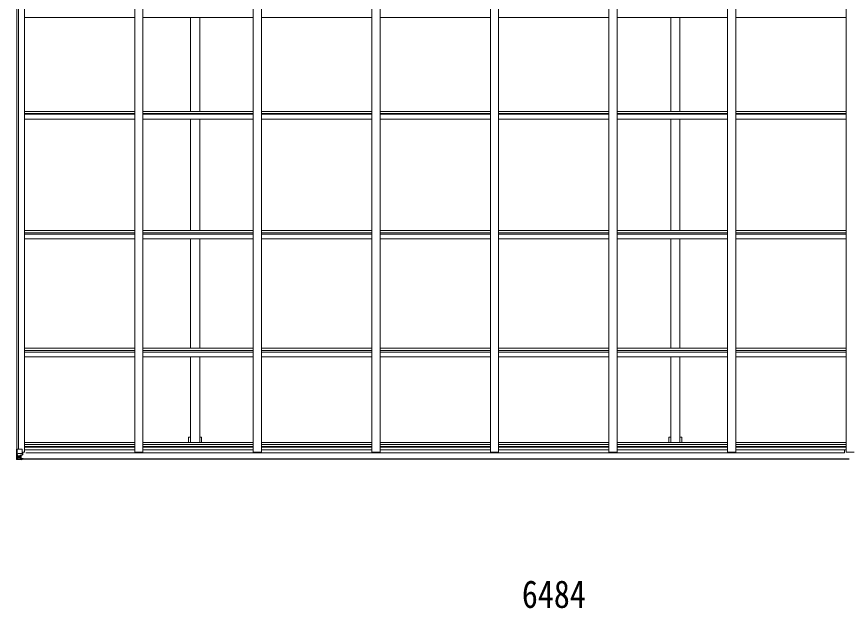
# Model space of a CAD drawing. Units: millimetres at full size; details may follow other scales. Extents: x -9783 to 9892, y -6828 to 6752.
# Drawn here: x 602 to 5620, y -77 to 3497 of the extents above; entities that cross this region are included whole.
import ezdxf
from ezdxf.enums import TextEntityAlignment as Align

# ---------------------------------------------------------------- set-up
doc = ezdxf.new("R2010")
doc.units = ezdxf.units.MM
doc.header["$LTSCALE"] = 35
for name, color, linetype, lineweight in [('0-1_本体', 4, 'Continuous', 9), ('0-2_部品', 7, 'Continuous', 9), ('0-A_寸法', 6, 'Continuous', 9)]:
    doc.layers.add(name, color=color, linetype=linetype, lineweight=lineweight)
doc.styles.add('ＭＳ ゴシック', font='')
doc.styles.get('ＭＳ ゴシック').set_extended_font_data('MS Gothic')

msp = doc.modelspace()

# ---------------------------------------------------------------- linework, layer by layer
at = {"layer": '0-1_本体'}
for p, q in [((649.38, 865.81), (649.38, 6172.84)), ((1315.38, 865.81), (1315.38, 6172.84)), ((1365.38, 865.81), (1365.38, 6172.84)), ((2031.38, 865.81), (2031.38, 6172.84)), ((2081.38, 865.81), (2081.38, 6172.84)), ((2747.38, 865.81), (2747.38, 6172.84)), ((2797.38, 865.81), (2797.38, 6172.84)), ((3463.38, 865.81), (3463.38, 6172.84)), ((3513.38, 865.81), (3513.38, 6172.84)), ((4179.38, 865.81), (4179.38, 6172.84)), ((4229.38, 865.81), (4229.38, 6172.84)), ((4895.38, 865.81), (4895.38, 6172.84)), ((4945.38, 865.81), (4945.38, 6172.84)), ((5611.38, 865.81), (5611.38, 6172.84)), ((604.38, 884.28), (604.38, 6154.37)), ((614.2, 884.28), (614.2, 6154.37)), ((649.38, 3491.32), (1315.38, 3491.32)), ((1365.38, 3491.32), (2031.38, 3491.32)), ((1652.88, 2923.8), (1652.88, 3491.32)), ((1707.88, 2923.8), (1707.88, 3491.32)), ((2081.38, 3491.32), (2747.38, 3491.32)), ((2797.38, 3491.32), (3463.38, 3491.32)), ((3513.38, 3491.32), (4179.38, 3491.32)), ((4229.38, 3491.32), (4895.38, 3491.32)), ((4552.88, 2923.8), (4552.88, 3491.32)), ((4607.88, 2923.8), (4607.88, 3491.32)), ((4945.38, 3491.32), (5611.38, 3491.32)), ((649.38, 2923.8), (1315.38, 2923.8)), ((649.38, 2910.78), (1315.38, 2910.78)), ((1365.38, 2923.8), (2031.38, 2923.8)), ((1365.38, 2910.78), (2031.38, 2910.78)), ((2081.38, 2923.8), (2747.38, 2923.8)), ((2081.38, 2910.78), (2747.38, 2910.78)), ((2797.38, 2923.8), (3463.38, 2923.8)), ((2797.38, 2910.78), (3463.38, 2910.78)), ((3513.38, 2923.8), (4179.38, 2923.8)), ((3513.38, 2910.78), (4179.38, 2910.78)), ((4229.38, 2923.8), (4895.38, 2923.8)), ((4229.38, 2910.78), (4895.38, 2910.78)), ((4945.38, 2923.8), (5611.38, 2923.8)), ((4945.38, 2910.78), (5611.38, 2910.78)), ((649.38, 2906.92), (1315.38, 2906.92)), ((649.38, 2877.04), (1315.38, 2877.04)), ((1365.38, 2906.92), (2031.38, 2906.92)), ((1365.38, 2877.04), (2031.38, 2877.04)), ((1652.88, 2204.51), (1652.88, 2877.04)), ((1707.88, 2204.51), (1707.88, 2877.04)), ((2081.38, 2906.92), (2747.38, 2906.92)), ((2081.38, 2877.04), (2747.38, 2877.04)), ((2797.38, 2906.92), (3463.38, 2906.92)), ((2797.38, 2877.04), (3463.38, 2877.04)), ((3513.38, 2906.92), (4179.38, 2906.92)), ((3513.38, 2877.04), (4179.38, 2877.04)), ((4229.38, 2906.92), (4895.38, 2906.92)), ((4229.38, 2877.04), (4895.38, 2877.04)), ((4552.88, 2204.51), (4552.88, 2877.04)), ((4607.88, 2204.51), (4607.88, 2877.04)), ((4945.38, 2906.92), (5611.38, 2906.92)), ((4945.38, 2877.04), (5611.38, 2877.04)), ((649.36, 2191.59), (1315.36, 2191.59)), ((649.38, 2204.51), (1315.38, 2204.51)), ((649.38, 2183.27), (1315.38, 2183.27)), ((1365.36, 2191.59), (2031.36, 2191.59)), ((1365.38, 2204.51), (2031.38, 2204.51)), ((1365.38, 2183.27), (2031.38, 2183.27)), ((2081.36, 2191.59), (2747.36, 2191.59)), ((2081.38, 2204.51), (2747.38, 2204.51)), ((2081.38, 2183.27), (2747.38, 2183.27)), ((2797.36, 2191.59), (3463.36, 2191.59)), ((2797.38, 2204.51), (3463.38, 2204.51)), ((2797.38, 2183.27), (3463.38, 2183.27)), ((3513.36, 2191.59), (4179.36, 2191.59)), ((3513.38, 2204.51), (4179.38, 2204.51)), ((3513.38, 2183.27), (4179.38, 2183.27)), ((4229.36, 2191.59), (4895.36, 2191.59)), ((4229.38, 2204.51), (4895.38, 2204.51)), ((4229.38, 2183.27), (4895.38, 2183.27)), ((4945.36, 2191.59), (5611.36, 2191.59)), ((4945.38, 2204.51), (5611.38, 2204.51)), ((4945.38, 2183.27), (5611.38, 2183.27)), ((649.38, 2153.99), (1315.38, 2153.99)), ((1365.38, 2153.99), (2031.38, 2153.99)), ((1652.88, 1493.73), (1652.88, 2153.99)), ((1707.88, 1493.73), (1707.88, 2153.99)), ((2081.38, 2153.99), (2747.38, 2153.99)), ((2797.38, 2153.99), (3463.38, 2153.99)), ((3513.38, 2153.99), (4179.38, 2153.99)), ((4229.38, 2153.99), (4895.38, 2153.99)), ((4552.88, 1493.73), (4552.88, 2153.99)), ((4607.88, 1493.73), (4607.88, 2153.99)), ((4945.38, 2153.99), (5611.38, 2153.99)), ((649.38, 1493.73), (1315.38, 1493.73)), ((649.38, 1480.89), (1315.38, 1480.89)), ((649.38, 1470.74), (1315.38, 1470.74)), ((1365.38, 1493.73), (2031.38, 1493.73)), ((1365.38, 1480.89), (2031.38, 1480.89)), ((1365.38, 1470.74), (2031.38, 1470.74)), ((2081.38, 1493.73), (2747.38, 1493.73)), ((2081.38, 1480.89), (2747.38, 1480.89)), ((2081.38, 1470.74), (2747.38, 1470.74)), ((2797.38, 1493.73), (3463.38, 1493.73)), ((2797.38, 1480.89), (3463.38, 1480.89)), ((2797.38, 1470.74), (3463.38, 1470.74)), ((3513.38, 1493.73), (4179.38, 1493.73)), ((3513.38, 1480.89), (4179.38, 1480.89)), ((3513.38, 1470.74), (4179.38, 1470.74)), ((4229.38, 1493.73), (4895.38, 1493.73)), ((4229.38, 1480.89), (4895.38, 1480.89)), ((4229.38, 1470.74), (4895.38, 1470.74)), ((4945.38, 1493.73), (5611.38, 1493.73)), ((4945.38, 1480.89), (5611.38, 1480.89)), ((4945.38, 1470.74), (5611.38, 1470.74)), ((649.38, 1441.77), (1315.38, 1441.77)), ((1365.38, 1441.77), (2031.38, 1441.77)), ((1652.88, 924.67), (1652.88, 1441.77)), ((1707.88, 924.67), (1707.88, 1441.77)), ((2081.38, 1441.77), (2747.38, 1441.77)), ((2797.38, 1441.77), (3463.38, 1441.77)), ((3513.38, 1441.77), (4179.38, 1441.77)), ((4229.38, 1441.77), (4895.38, 1441.77)), ((4552.88, 924.67), (4552.88, 1441.77)), ((4607.88, 924.67), (4607.88, 1441.77)), ((4945.38, 1441.77), (5611.38, 1441.77)), ((1640.88, 957.51), (1652.88, 957.51)), ((1640.88, 957.51), (1640.88, 924.67)), ((1719.88, 957.51), (1707.88, 957.51)), ((1719.88, 957.51), (1719.88, 924.67)), ((4540.88, 957.51), (4552.88, 957.51)), ((4540.88, 957.51), (4540.88, 924.67)), ((4619.88, 957.51), (4607.88, 957.51)), ((4619.88, 957.51), (4619.88, 924.67)), ((649.38, 924.67), (1315.38, 924.67)), ((649.38, 911.85), (1315.38, 911.85)), ((1365.38, 924.67), (2031.38, 924.67)), ((1365.38, 911.85), (2031.38, 911.85)), ((2081.38, 924.67), (2747.38, 924.67)), ((2081.38, 911.85), (2747.38, 911.85)), ((2797.38, 924.67), (3463.38, 924.67)), ((2797.38, 911.85), (3463.38, 911.85)), ((3513.38, 924.67), (4179.38, 924.67)), ((3513.38, 911.85), (4179.38, 911.85)), ((4229.38, 924.67), (4895.38, 924.67)), ((4229.38, 911.85), (4895.38, 911.85)), ((4945.38, 924.67), (5611.38, 924.67)), ((4945.38, 911.85), (5611.38, 911.85)), ((649.38, 865.81), (636.38, 865.81)), ((649.38, 900.5), (1315.38, 900.5)), ((649.38, 896.72), (1315.38, 896.72)), ((649.38, 880.77), (1315.38, 880.77)), ((5602.38, 862.49), (658.38, 862.49)), ((1315.38, 865.81), (1365.38, 865.81)), ((1365.38, 900.5), (2031.38, 900.5)), ((1365.38, 896.72), (2031.38, 896.72)), ((1365.38, 880.77), (2031.38, 880.77)), ((2031.38, 865.81), (2081.38, 865.81)), ((2081.38, 900.5), (2747.38, 900.5)), ((2081.38, 896.72), (2747.38, 896.72)), ((2081.38, 880.77), (2747.38, 880.77)), ((2747.38, 865.81), (2797.38, 865.81)), ((2797.38, 900.5), (3463.38, 900.5)), ((2797.38, 896.72), (3463.38, 896.72)), ((2797.38, 880.77), (3463.38, 880.77)), ((3463.38, 865.81), (3513.38, 865.81)), ((3513.38, 900.5), (4179.38, 900.5)), ((3513.38, 896.72), (4179.38, 896.72)), ((3513.38, 880.77), (4179.38, 880.77)), ((4179.38, 865.81), (4229.38, 865.81)), ((4229.38, 900.5), (4895.38, 900.5)), ((4229.38, 896.72), (4895.38, 896.72)), ((4229.38, 880.77), (4895.38, 880.77)), ((4895.38, 865.81), (4945.38, 865.81)), ((4945.38, 900.5), (5611.38, 900.5)), ((4945.38, 896.72), (5611.38, 896.72)), ((4945.38, 880.77), (5611.38, 880.77)), ((5602.38, 862.49), (5602.38, 880.77)), ((5611.38, 865.81), (5661.38, 865.81)), ((625.88, 825.94), (5629.88, 825.94)), ((625.88, 823.51), (5629.88, 823.51))]:
    msp.add_line(p, q, dxfattribs=at)
at = {"layer": '0-2_部品'}
for p, q in [((605.22, 884.28), (635.38, 884.28)), ((605.22, 884.28), (605.22, 823.69)), ((605.77, 857.4), (612.38, 857.61)), ((605.77, 857.4), (609.91, 845.31)), ((612.38, 857.61), (636.38, 857.61)), ((636.38, 883.28), (636.38, 850.18)), ((640.88, 861.28), (636.38, 861.28)), ((640.88, 865.81), (640.88, 849.41)), ((602.38, 823.57), (602.38, 823.61)), ((603.32, 822.61), (603.32, 822.57)), ((603.32, 822.57), (603.32, 822.57)), ((612.29, 822.18), (604.36, 822.65)), ((605.22, 823.62), (605.22, 823.69)), ((609.19, 827.07), (606.46, 823.4)), ((612.38, 844.08), (610.05, 844.05)), ((610.05, 844.05), (610.05, 830.58)), ((610.05, 830.58), (612.38, 830.52)), ((612.38, 844.08), (624.38, 844.08)), ((612.38, 844.08), (612.38, 844.08)), ((612.38, 830.52), (624.38, 830.52)), ((624.38, 821.39), (612.38, 822.17)), ((617.86, 837.72), (617.86, 838.68)), ((623.38, 830.52), (624.38, 830.52)), ((624.38, 847.37), (624.38, 821.28)), ((625.88, 844.08), (624.38, 844.08)), ((625.88, 830.52), (624.38, 830.52)), ((625.88, 826.98), (624.38, 826.98)), ((624.38, 822.16), (630.88, 821.76)), ((630.88, 820.88), (624.38, 821.28)), ((635.55, 849.92), (625.2, 848.27)), ((625.2, 847.63), (635.55, 849.29)), ((625.2, 848.27), (625.2, 847.63)), ((629.88, 840.48), (625.88, 840.48)), ((629.88, 832.27), (625.88, 832.27)), ((626.38, 827.34), (625.88, 827.34)), ((630.88, 822.69), (625.88, 822.78)), ((625.99, 828.64), (629.88, 828.64)), ((626.37, 828.44), (626.37, 828.27)), ((626.37, 828.27), (626.38, 828.27)), ((636.38, 828.19), (626.38, 828.27)), ((626.38, 826.32), (626.38, 828.27)), ((634.38, 826.34), (626.38, 826.34)), ((634.38, 826.32), (626.38, 826.32)), ((629.88, 848.38), (629.88, 828.41)), ((630.88, 822.69), (630.88, 823.51)), ((630.88, 822.28), (630.88, 822.69)), ((630.88, 822.28), (630.88, 821.76)), ((630.88, 821.76), (630.88, 820.88)), ((635.55, 849.29), (635.55, 849.92)), ((635.83, 849.36), (639.88, 849.4)), ((635.88, 823.08), (635.88, 823.51)), ((636.18, 823.08), (635.88, 823.08)), ((636.18, 823.08), (637.87, 823.51)), ((636.38, 828.19), (636.38, 826.58)), ((636.38, 826.58), (641.38, 826.58)), ((639.88, 851.13), (640.88, 851.13)), ((640.88, 849.41), (639.88, 849.4)), ((641.38, 825.94), (641.38, 826.58)), ((641.38, 826.58), (642.38, 826.58)), ((642.38, 828.26), (642.38, 828.14)), ((642.38, 826.58), (642.38, 828.14)), ((642.38, 826.58), (642.38, 825.94))]:
    msp.add_line(p, q, dxfattribs=at)
for points in [[(602.38, 823.61), (602.38, 884.28), (605.22, 884.28)], [(603.32, 822.57), (612.38, 822.01), (624.38, 821.28)], [(615.94, 836.76), (614.98, 836.76), (614.98, 835.8), (615.94, 835.8)], [(617.86, 838.68), (616.9, 838.68), (616.9, 837.72)], [(616.9, 834.84), (616.9, 833.88), (617.86, 833.88), (617.86, 834.84)], [(618.82, 835.8), (619.78, 835.8), (619.78, 836.76), (618.82, 836.76)], [(630.88, 822.28), (625.88, 822.28), (625.88, 847.74)], [(641.38, 828.31), (626.38, 828.44), (626.37, 828.44)], [(626.38, 827.34), (634.38, 827.34), (634.38, 825.94)], [(639.88, 849.4), (639.88, 851.13), (636.38, 851.15)], [(636.38, 828.19), (636.38, 828.2), (642.38, 828.14)]]:
    msp.add_lwpolyline(points, dxfattribs=at)
msp.add_circle((617.38, 836.28), 5.3, dxfattribs=at)
for centre, radius, start, end in [((635.38, 883.28), 1, 0, 90), ((603.38, 823.61), 0.999, 180.04917, 266.5576), ((603.38, 823.57), 0.999, 180.04917, 266.5576), ((603.38, 823.56), 1, 179.99921, 266.49983), ((604.53, 809.96), 12.7, 84.89689, 90.75534), ((606.5, 823.57), 1.28, 177.54105, 228.82169), ((615.94, 837.72), 0.96, 270, 0), ((615.94, 834.84), 0.96, 0, 90), ((618.82, 837.72), 0.96, 180, 270), ((618.82, 834.84), 0.96, 90, 180), ((625.31, 847.34), 0.937, 96.73234, 177.67791), ((625.31, 846.7), 0.937, 96.73234, 177.67791), ((626.39, 828.95), 0.513, 178.95293, 268.11972), ((626.38, 828.77), 0.5, 179.95536, 269.47105), ((626.38, 825.84), 0.5, 89.99891, 179.99891), ((626.38, 825.82), 0.5, 90.00309, 180.00198), ((635.44, 850.85), 0.937, 276.73234, 357.67791), ((635.44, 850.22), 0.937, 276.73234, 357.67791), ((641.52, 820.62), 7.69, 83.56574, 91.03001)]:
    msp.add_arc(centre, radius, start, end, dxfattribs=at)
for centre, major_axis, ratio, start_param, end_param in [((606.49, 855.05), (0.85, -2.32), 0.403757, 3.0087805, 3.9744392), ((605.32, 822.49), (2, -0.12), 0.060933, 2.0712557, 3.1453404), ((804.32, 810.25), (201, -12.36), 0.060933, 3.1453404, 3.145839), ((605.51, 825.58), (-0.02, -3), 0.466854, 0.125683, 0.7596956), ((607.18, 830.66), (0.03, -5), 0.573921, 0.7672717, 1.551125), ((608.64, 844.03), (0, -3), 0.468246, 1.5772882, 2.0127935), ((530.63, 830.52), (81.75, 0), 0.061163, 6.2824128, 6.2831853)]:
    msp.add_ellipse(centre, major_axis=major_axis, ratio=ratio, start_param=start_param, end_param=end_param, dxfattribs=at)

# ---------------------------------------------------------------- texts
at = {"layer": '0-A_寸法', "color": 7, "style": 'ＭＳ ゴシック', "width": 0.85}
msp.add_text('6484', height=166.8, dxfattribs=at).set_placement((3653.88, -124.22), align=Align.BOTTOM_LEFT)

doc.saveas('drawing.dxf')
